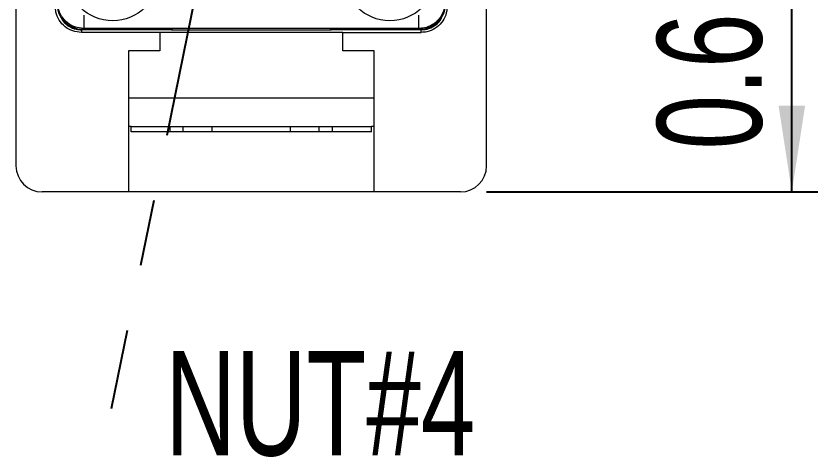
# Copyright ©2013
# Model space of a CAD drawing. Header units: inches. Extents: x 0.2 to 16.3, y 0.2 to 11.5.
# Drawn here: x 1.36 to 2.568, y 2.467 to 3.131 of the extents above; entities that cross this region are included whole.
import ezdxf

# ---------------------------------------------------------------- set-up
doc = ezdxf.new("R2010")
doc.units = ezdxf.units.IN
doc.header["$MEASUREMENT"] = 0
doc.linetypes.add('CENTERX2', pattern=[0.8, 0.5, -0.1, 0.1, -0.1])
doc.layers.add('CENTER_LINE', color=7, linetype='CENTERX2')
doc.styles.add('SLDTEXTSTYLE0', font='TXT', dxfattribs={"width": 0.7})
doc.dimstyles.new('SLDDIMSTYLE2', dxfattribs={"dimtxt": 0.15748, "dimasz": 0.13, "dimexe": 0, "dimexo": 0.0625, "dimgap": 0.03937, "dimtad": 1, "dimdec": 3, "dimrnd": 1e-09, "dimdsep": 46, "dimtxsty": 'SLDTEXTSTYLE0', "dimsah": 1, "dimcen": 0.09, "dimadec": 0, "dimazin": 2, "dimtfac": 1, "dimtdec": 3, "dimtofl": 0, "dimtmove": 0, "dimatfit": 3, "dimfxl": 1, "dimfrac": 2, "dimtolj": 1, "dimtzin": 12, "dimarcsym": 0})
doc.dimstyles.new('SLDDIMSTYLE8', dxfattribs={"dimtxt": 0.18, "dimasz": 0.13, "dimexe": 0, "dimexo": 0.0625, "dimgap": 0, "dimtad": 0, "dimtih": 1, "dimtoh": 1, "dimdec": 0, "dimrnd": 1e-09, "dimzin": 0, "dimdsep": 46, "dimtxsty": 'Standard', "dimsah": 1, "dimcen": 0.09, "dimadec": 0, "dimazin": 0, "dimtfac": 0.13, "dimtdec": 0, "dimtofl": 0, "dimtmove": 0, "dimatfit": 3, "dimfxl": 1, "dimfrac": 2, "dimtolj": 1, "dimtzin": 0, "dimarcsym": 0})

# ---------------------------------------------------------------- blocks, each defined once
blk = doc.blocks.new('_D_29')
at = {"layer": 'CENTER_LINE'}
for p, q in [((2.0688, 3.4773), (2.5681, 3.4773)), ((2.5287, 2.8663), (2.5287, 3.4773)), ((2.0688, 2.8663), (2.5681, 2.8663))]:
    blk.add_line(p, q, dxfattribs=at)
for points in [[(2.5287, 3.4773), (2.5087, 3.3473), (2.5487, 3.3473)], [(2.5287, 2.8663), (2.5487, 2.9963), (2.5087, 2.9963)]]:
    blk.add_solid(points, dxfattribs=at)
at = {"layer": 'CENTER_LINE', "insert": (2.3257, 2.9303), "char_height": 0.15748, "attachment_point": 1, "rotation": 90, "style": 'SLDTEXTSTYLE0'}
blk.add_mtext('0.611', dxfattribs=at)
blk = doc.blocks.new('SW_NOTE_0_10')
at = {"layer": 'CENTER_LINE', "color": 0, "insert": (0.0812, 0.0871), "char_height": 0.15748, "attachment_point": 1, "style": 'SLDTEXTSTYLE0'}
blk.add_mtext('NUT#4', dxfattribs=at)

msp = doc.modelspace()

# ---------------------------------------------------------------- linework, layer by layer
at = {"color": 7, "linetype": 'Continuous', "lineweight": 18}
for p, q in [((1.3602, 2.9056), (1.3602, 3.2619)), ((2.0688, 2.9056), (2.0688, 3.2619)), ((1.4621, 3.1326), (1.4621, 3.1126)), ((1.9669, 3.1126), (1.9669, 3.1326)), ((1.5944, 3.1105), (1.4586, 3.1105)), ((1.5767, 3.1067), (1.4586, 3.1067)), ((1.4621, 3.1126), (1.4609, 3.1113)), ((1.4609, 3.1113), (1.5964, 3.1113)), ((1.9669, 3.1126), (1.4621, 3.1126)), ((1.5767, 3.1071), (1.8523, 3.1071)), ((1.5767, 3.1067), (1.5767, 3.1071)), ((1.5767, 3.1067), (1.5767, 3.0789)), ((1.5944, 3.1113), (1.5944, 3.1105)), ((1.5944, 3.11), (1.5944, 3.1105)), ((1.8346, 3.11), (1.5944, 3.11)), ((1.5964, 3.1113), (1.5964, 3.1104)), ((1.5964, 3.1104), (1.8326, 3.1104)), ((1.9682, 3.1113), (1.8326, 3.1113)), ((1.8326, 3.1104), (1.8326, 3.1113)), ((1.8346, 3.1113), (1.8346, 3.1105)), ((1.8346, 3.11), (1.8346, 3.1105)), ((1.9704, 3.1105), (1.8346, 3.1105)), ((1.8523, 3.1067), (1.8523, 3.1071)), ((1.8523, 3.0789), (1.8523, 3.1067)), ((1.8523, 3.1067), (1.9704, 3.1067)), ((1.9669, 3.1126), (1.9682, 3.1113)), ((1.5767, 3.0789), (1.5295, 3.0789)), ((1.5295, 3.0789), (1.5295, 2.8663)), ((1.8995, 3.0789), (1.8523, 3.0789)), ((1.8995, 2.8663), (1.8995, 3.0789)), ((1.5295, 3.008), (1.8995, 3.008)), ((1.5334, 2.9647), (1.5295, 2.9647)), ((1.5334, 2.9568), (1.5334, 2.9647)), ((1.5334, 2.9647), (1.5925, 2.9647)), ((1.5925, 2.9647), (1.6121, 2.9647)), ((1.6121, 2.9568), (1.6121, 2.9647)), ((1.6121, 2.9647), (1.6555, 2.9647)), ((1.6555, 2.9568), (1.6555, 2.9647)), ((1.6555, 2.9647), (1.7736, 2.9647)), ((1.7736, 2.9568), (1.7736, 2.9647)), ((1.7736, 2.9647), (1.8169, 2.9647)), ((1.8169, 2.9568), (1.8169, 2.9647)), ((1.8169, 2.9647), (1.8366, 2.9647)), ((1.8366, 2.9647), (1.8956, 2.9647)), ((1.8956, 2.9568), (1.8956, 2.9647)), ((1.8995, 2.9647), (1.8956, 2.9647)), ((1.8956, 2.9568), (1.5334, 2.9568)), ((1.5295, 2.8663), (1.3995, 2.8663)), ((1.8995, 2.8663), (1.5295, 2.8663)), ((2.0295, 2.8663), (1.8995, 2.8663))]:
    msp.add_line(p, q, dxfattribs=at)
at = {"color": 8, "linetype": 'Continuous', "lineweight": 18}
for p, q in [((1.5925, 2.9568), (1.5925, 2.9647)), ((1.8366, 2.9568), (1.8366, 2.9647))]:
    msp.add_line(p, q, dxfattribs=at)
at = {"color": 7, "linetype": 'Continuous', "lineweight": 18}
for centre in [(1.5058, 3.193), (1.9232, 3.193)]:
    msp.add_circle(centre, 0.0689, dxfattribs=at)
for centre, start, end in [((1.3995, 2.9056), 180, 270), ((2.0295, 2.9056), 270, 0)]:
    msp.add_arc(centre, 0.0394, start, end, dxfattribs=at)
for centre, major_axis, start_param, end_param in [((1.4609, 3.1507), (0.0278, 0.0278), 2.356347, 3.926839), ((1.9681, 3.1507), (0.0278, -0.0278), 5.497939, 7.068431)]:
    msp.add_ellipse(centre, major_axis=major_axis, ratio=0.999695, start_param=start_param, end_param=end_param, dxfattribs=at)
for points, knots in [([(1.4586, 3.1067), (1.4542, 3.1071), (1.4454, 3.108), (1.4336, 3.1147), (1.4247, 3.1247), (1.42, 3.1357), (1.4196, 3.143), (1.4194, 3.1459)], [0, 0, 0, 0, 0.214704, 0.429408, 0.644093, 0.85877, 1, 1, 1, 1]), ([(1.4621, 3.1126), (1.4576, 3.113), (1.4486, 3.1139), (1.4368, 3.1209), (1.428, 3.1309), (1.4234, 3.1419), (1.4229, 3.1491), (1.4227, 3.1519)], [0, 0, 0, 0, 0.2199537, 0.4345703, 0.6492433, 0.8639785, 1, 1, 1, 1]), ([(2.0063, 3.1519), (2.0058, 3.1474), (2.0049, 3.1384), (1.998, 3.1266), (1.9879, 3.1178), (1.9769, 3.1132), (1.9697, 3.1128), (1.9669, 3.1126)], [0, 0, 0, 0, 0.219897, 0.434512, 0.649185, 0.86392, 1, 1, 1, 1]), ([(2.0096, 3.1459), (2.0092, 3.1415), (2.0083, 3.1326), (2.0016, 3.1209), (1.9916, 3.112), (1.9806, 3.1073), (1.9733, 3.1068), (1.9704, 3.1067)], [0, 0, 0, 0, 0.2147035, 0.4294078, 0.6440927, 0.8587702, 1, 1, 1, 1]), ([(1.4272, 3.1306), (1.4283, 3.1282), (1.4312, 3.1223), (1.4396, 3.1154), (1.4494, 3.1111), (1.456, 3.1107), (1.4586, 3.1105)], [0, 0, 0, 0, 0.198048, 0.49978, 0.801501, 1, 1, 1, 1]), ([(1.9704, 3.1105), (1.9744, 3.1109), (1.9824, 3.1117), (1.9928, 3.1178), (1.9996, 3.1245), (2.0014, 3.1294), (2.0019, 3.1306)], [0, 0, 0, 0, 0.301284, 0.602569, 0.903829, 1, 1, 1, 1]), ([(1.4586, 3.1105), (1.4587, 3.1098), (1.4588, 3.1085), (1.4586, 3.1072), (1.4586, 3.1067)], [0, 0, 0, 0, 0.560004, 1, 1, 1, 1]), ([(1.9704, 3.1067), (1.9705, 3.1074), (1.9706, 3.1087), (1.9705, 3.1099), (1.9704, 3.1105)], [0, 0, 0, 0, 0.560005, 1, 1, 1, 1])]:
    msp.add_open_spline(points, degree=3, knots=knots, dxfattribs=at)

# ---------------------------------------------------------------- block references
at = {"layer": 'CENTER_LINE'}
msp.add_blockref('SW_NOTE_0_10', (1.5037, 2.5393), dxfattribs=at)

# ---------------------------------------------------------------- dimensions: what is measured, and where the dimension line sits
dim = msp.add_linear_dim(base=(2.5287, 3.4773), p1=(2.0295, 2.8663), p2=(2.0295, 3.4773), angle=90, dimstyle='SLDDIMSTYLE2', dxfattribs=at)
dim.commit()
dim.dimension.update_dxf_attribs({"geometry": '_D_29', "text_midpoint": (2.5287, 3.1718), "dimtype": 160})

# ---------------------------------------------------------------- leaders
msp.add_leader([(1.6869, 3.4414), (1.5037, 2.5393)], dimstyle='SLDDIMSTYLE8', dxfattribs=at)

doc.saveas('drawing.dxf')
